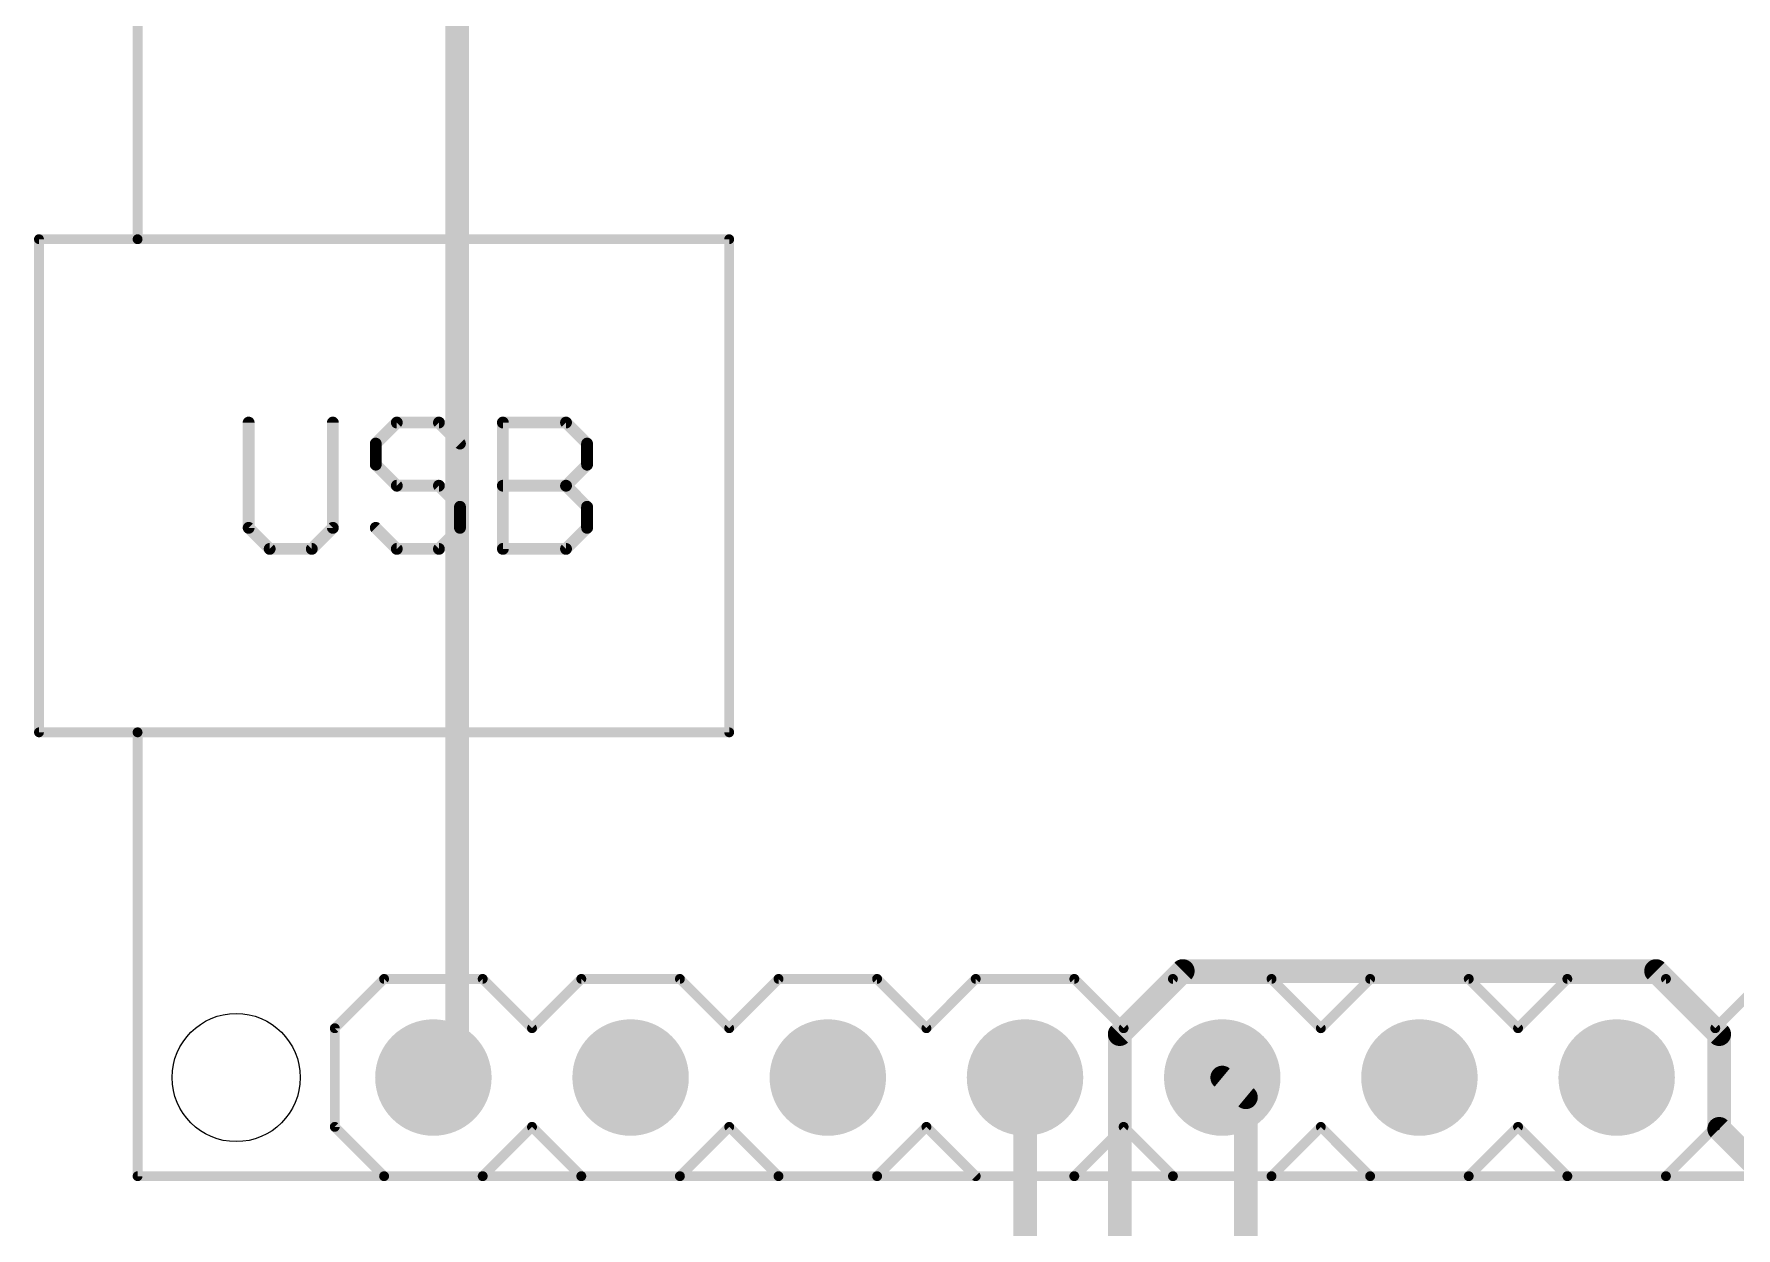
# Model space of a CAD drawing. Extents: x -0.1 to 89, y -0.1 to 64.8.
# Drawn here: x 31.94 to 53.86, y 26.77 to 42.14 of the extents above; entities that cross this region are included whole.
import ezdxf

# ---------------------------------------------------------------- set-up
doc = ezdxf.new("R2010")
doc.units = 0
for name, color, linetype in [('1', 22, 'CONTINUOUS'), ('17', 82, 'CONTINUOUS'), ('20', 7, 'CONTINUOUS'), ('21', 253, 'CONTINUOUS')]:
    doc.layers.add(name, color=color, linetype=linetype)

# ---------------------------------------------------------------- blocks, each defined once
blk = doc.blocks.new('ROUNDP')
at = {"const_width": 0.5}
blk.add_lwpolyline([(0, -0.25, 1), (0, 0.25, 1), (0, -0.25)], format="xyb", dxfattribs=at)

msp = doc.modelspace()

# ---------------------------------------------------------------- linework, layer by layer
at = {"layer": '1', "const_width": 0.3048}
for points in [[(37.3888, 42.672), (37.3888, 28.8544)], [(46.736, 30.0736), (45.9232, 29.2608)], [(52.832, 30.0736), (46.736, 30.0736)], [(53.6448, 29.2608), (52.832, 30.0736)], [(45.9232, 29.2608), (45.9232, 25.6032)], [(53.6448, 28.0416), (53.6448, 29.2608)], [(37.3888, 28.8544), (37.084, 28.702)], [(44.704, 28.448), (44.704, 28.702)], [(47.5488, 28.448), (47.244, 28.702)], [(44.704, 26.0096), (44.704, 28.448)], [(47.5488, 26.0096), (47.5488, 28.448)], [(61.3664, 20.32), (53.6448, 28.0416)]]:
    msp.add_lwpolyline(points, dxfattribs=at)
at = {"layer": '1', "const_width": 0.1524}
for points in [[(46.736, 30.1498, 1), (46.736, 29.9974)], [(46.7899, 30.0197, 1), (46.6821, 30.1275)], [(52.8859, 30.1275, 1), (52.7781, 30.0197)], [(52.832, 29.9974, 1), (52.832, 30.1498)], [(45.9994, 29.2608, 1), (45.847, 29.2608)], [(45.8693, 29.3147, 1), (45.9771, 29.2069)], [(53.721, 29.2608, 1), (53.5686, 29.2608)], [(53.5909, 29.2069, 1), (53.6987, 29.3147)], [(37.4229, 28.7862, 1), (37.3547, 28.9226)], [(37.0499, 28.7702, 1), (37.1181, 28.6338)], [(37.3126, 28.8544, 1), (37.465, 28.8544)], [(44.7802, 28.702, 1), (44.6278, 28.702)], [(47.2928, 28.7605, 1), (47.1952, 28.6435)], [(44.7802, 28.448, 1), (44.6278, 28.448)], [(44.6278, 28.448, 1), (44.7802, 28.448)], [(47.625, 28.448, 1), (47.4726, 28.448)], [(47.5, 28.3895, 1), (47.5976, 28.5065)], [(53.6987, 28.0955, 1), (53.5909, 27.9877)], [(53.5686, 28.0416, 1), (53.721, 28.0416)]]:
    msp.add_lwpolyline(points, format="xyb", dxfattribs=at)
at = {"layer": '20'}
msp.add_circle((34.544, 28.702), 0.8255, dxfattribs=at)
at = {"layer": '21'}
for points, const_width in [([(33.274, 45.212), (33.274, 39.497)], 0.127), ([(33.274, 39.497), (32.004, 39.497)], 0.127), ([(32.004, 39.497), (32.004, 33.147)], 0.127), ([(33.274, 39.497), (40.894, 39.497)], 0.127), ([(40.894, 39.497), (40.894, 33.147)], 0.127), ([(34.7045, 37.1362), (34.7045, 35.7804)], 0.1524), ([(35.7891, 35.7804), (35.7891, 37.1362)], 0.1524), ([(36.6128, 37.1362), (36.3416, 36.865)], 0.1524), ([(37.1551, 37.1362), (36.6128, 37.1362)], 0.1524), ([(37.4263, 36.865), (37.1551, 37.1362)], 0.1524), ([(37.9788, 35.5092), (37.9788, 37.1362)], 0.1524), ([(37.9788, 37.1362), (38.7923, 37.1362)], 0.1524), ([(38.7923, 37.1362), (39.0634, 36.865)], 0.1524), ([(36.3416, 36.865), (36.3416, 36.5939)], 0.1524), ([(39.0634, 36.865), (39.0634, 36.5939)], 0.1524), ([(36.3416, 36.5939), (36.6128, 36.3227)], 0.1524), ([(39.0634, 36.5939), (38.7923, 36.3227)], 0.1524), ([(36.6128, 36.3227), (37.1551, 36.3227)], 0.1524), ([(37.1551, 36.3227), (37.4263, 36.0515)], 0.1524), ([(37.9788, 36.3227), (38.7923, 36.3227)], 0.1524), ([(38.7923, 36.3227), (39.0634, 36.0515)], 0.1524), ([(37.4263, 36.0515), (37.4263, 35.7804)], 0.1524), ([(39.0634, 36.0515), (39.0634, 35.7804)], 0.1524), ([(34.7045, 35.7804), (34.9756, 35.5092)], 0.1524), ([(35.518, 35.5092), (35.7891, 35.7804)], 0.1524), ([(36.6128, 35.5092), (36.3416, 35.7804)], 0.1524), ([(37.4263, 35.7804), (37.1551, 35.5092)], 0.1524), ([(39.0634, 35.7804), (38.7923, 35.5092)], 0.1524), ([(34.9756, 35.5092), (35.518, 35.5092)], 0.1524), ([(37.1551, 35.5092), (36.6128, 35.5092)], 0.1524), ([(38.7923, 35.5092), (37.9788, 35.5092)], 0.1524), ([(32.004, 33.147), (33.274, 33.147)], 0.127), ([(33.274, 33.147), (33.274, 27.432)], 0.127), ([(40.894, 33.147), (33.274, 33.147)], 0.127), ([(36.449, 29.972), (35.814, 29.337)], 0.127), ([(37.719, 29.972), (36.449, 29.972)], 0.127), ([(38.354, 29.337), (37.719, 29.972)], 0.127), ([(38.989, 29.972), (38.354, 29.337)], 0.127), ([(40.259, 29.972), (38.989, 29.972)], 0.127), ([(40.894, 29.337), (40.259, 29.972)], 0.127), ([(41.529, 29.972), (40.894, 29.337)], 0.127), ([(42.799, 29.972), (41.529, 29.972)], 0.127), ([(43.434, 29.337), (42.799, 29.972)], 0.127), ([(44.069, 29.972), (43.434, 29.337)], 0.127), ([(44.069, 29.972), (45.339, 29.972)], 0.127), ([(45.339, 29.972), (45.974, 29.337)], 0.127), ([(45.974, 29.337), (46.609, 29.972)], 0.127), ([(46.609, 29.972), (47.879, 29.972)], 0.127), ([(47.879, 29.972), (48.514, 29.337)], 0.127), ([(48.514, 29.337), (49.149, 29.972)], 0.127), ([(49.149, 29.972), (50.419, 29.972)], 0.127), ([(50.419, 29.972), (51.054, 29.337)], 0.127), ([(51.054, 29.337), (51.689, 29.972)], 0.127), ([(51.689, 29.972), (52.959, 29.972)], 0.127), ([(52.959, 29.972), (53.594, 29.337)], 0.127), ([(53.594, 29.337), (54.229, 29.972)], 0.127), ([(35.814, 29.337), (35.814, 28.067)], 0.127), ([(35.814, 28.067), (36.449, 27.432)], 0.127), ([(37.719, 27.432), (38.354, 28.067)], 0.127), ([(38.354, 28.067), (38.989, 27.432)], 0.127), ([(40.259, 27.432), (40.894, 28.067)], 0.127), ([(40.894, 28.067), (41.529, 27.432)], 0.127), ([(42.799, 27.432), (43.434, 28.067)], 0.127), ([(44.069, 27.432), (43.434, 28.067)], 0.127), ([(45.339, 27.432), (45.974, 28.067)], 0.127), ([(45.974, 28.067), (46.609, 27.432)], 0.127), ([(47.879, 27.432), (48.514, 28.067)], 0.127), ([(48.514, 28.067), (49.149, 27.432)], 0.127), ([(50.419, 27.432), (51.054, 28.067)], 0.127), ([(51.054, 28.067), (51.689, 27.432)], 0.127), ([(52.959, 27.432), (53.594, 28.067)], 0.127), ([(53.594, 28.067), (54.229, 27.432)], 0.127), ([(33.274, 27.432), (36.449, 27.432)], 0.127), ([(36.449, 27.432), (37.719, 27.432)], 0.127), ([(37.719, 27.432), (38.989, 27.432)], 0.127), ([(38.989, 27.432), (40.259, 27.432)], 0.127), ([(40.259, 27.432), (41.529, 27.432)], 0.127), ([(41.529, 27.432), (42.799, 27.432)], 0.127), ([(42.799, 27.432), (45.339, 27.432)], 0.127), ([(45.339, 27.432), (46.609, 27.432)], 0.127), ([(46.609, 27.432), (47.879, 27.432)], 0.127), ([(47.879, 27.432), (49.149, 27.432)], 0.127), ([(49.149, 27.432), (50.419, 27.432)], 0.127), ([(50.419, 27.432), (51.689, 27.432)], 0.127), ([(51.689, 27.432), (52.959, 27.432)], 0.127), ([(52.959, 27.432), (54.229, 27.432)], 0.127)]:
    msp.add_lwpolyline(points, dxfattribs=dict(at, const_width=const_width))
for points, const_width in [([(32.004, 39.5288, 1), (32.004, 39.4652)], 0.0635), ([(32.0358, 39.497, 1), (31.9723, 39.497)], 0.0635), ([(33.2422, 39.497, 1), (33.3058, 39.497)], 0.0635), ([(33.274, 39.5288, 1), (33.274, 39.4652)], 0.0635), ([(33.274, 39.4652, 1), (33.274, 39.5288)], 0.0635), ([(40.9258, 39.497, 1), (40.8623, 39.497)], 0.0635), ([(40.894, 39.4652, 1), (40.894, 39.5288)], 0.0635), ([(34.7426, 37.1362, 1), (34.6664, 37.1362)], 0.0762), ([(35.8272, 37.1362, 1), (35.751, 37.1362)], 0.0762), ([(36.6128, 37.1743, 1), (36.6128, 37.0981)], 0.0762), ([(36.6397, 37.1092, 1), (36.5858, 37.1631)], 0.0762), ([(37.1821, 37.1631, 1), (37.1282, 37.1092)], 0.0762), ([(37.1551, 37.0981, 1), (37.1551, 37.1743)], 0.0762), ([(38.0169, 37.1362, 1), (37.9407, 37.1362)], 0.0762), ([(37.9788, 37.1743, 1), (37.9788, 37.0981)], 0.0762), ([(38.8192, 37.1631, 1), (38.7653, 37.1092)], 0.0762), ([(38.7923, 37.0981, 1), (38.7923, 37.1743)], 0.0762), ([(36.3797, 36.865, 1), (36.3035, 36.865)], 0.0762), ([(36.3147, 36.892, 1), (36.3686, 36.8381)], 0.0762), ([(37.3993, 36.8381, 1), (37.4532, 36.892)], 0.0762), ([(39.1015, 36.865, 1), (39.0253, 36.865)], 0.0762), ([(39.0365, 36.8381, 1), (39.0904, 36.892)], 0.0762), ([(36.3686, 36.6208, 1), (36.3147, 36.5669)], 0.0762), ([(36.3035, 36.5939, 1), (36.3797, 36.5939)], 0.0762), ([(39.0253, 36.5939, 1), (39.1015, 36.5939)], 0.0762), ([(39.0904, 36.5669, 1), (39.0365, 36.6208)], 0.0762), ([(36.6128, 36.3608, 1), (36.6128, 36.2846)], 0.0762), ([(36.5858, 36.2958, 1), (36.6397, 36.3496)], 0.0762), ([(37.1821, 36.3496, 1), (37.1282, 36.2958)], 0.0762), ([(37.1551, 36.2846, 1), (37.1551, 36.3608)], 0.0762), ([(37.9788, 36.3608, 1), (37.9788, 36.2846)], 0.0762), ([(38.8192, 36.3496, 1), (38.7653, 36.2958)], 0.0762), ([(38.7653, 36.3496, 1), (38.8192, 36.2958)], 0.0762), ([(38.7923, 36.2846, 1), (38.7923, 36.3608)], 0.0762), ([(37.4644, 36.0515, 1), (37.3882, 36.0515)], 0.0762), ([(37.3993, 36.0246, 1), (37.4532, 36.0785)], 0.0762), ([(39.1015, 36.0515, 1), (39.0253, 36.0515)], 0.0762), ([(39.0365, 36.0246, 1), (39.0904, 36.0785)], 0.0762), ([(34.7314, 35.8073, 1), (34.6775, 35.7534)], 0.0762), ([(34.6664, 35.7804, 1), (34.7426, 35.7804)], 0.0762), ([(35.751, 35.7804, 1), (35.8272, 35.7804)], 0.0762), ([(35.8161, 35.7534, 1), (35.7622, 35.8073)], 0.0762), ([(36.3686, 35.8073, 1), (36.3147, 35.7534)], 0.0762), ([(37.3882, 35.7804, 1), (37.4644, 35.7804)], 0.0762), ([(37.4532, 35.7534, 1), (37.3993, 35.8073)], 0.0762), ([(39.0253, 35.7804, 1), (39.1015, 35.7804)], 0.0762), ([(39.0904, 35.7534, 1), (39.0365, 35.8073)], 0.0762), ([(34.9756, 35.5473, 1), (34.9756, 35.4711)], 0.0762), ([(34.9487, 35.4823, 1), (35.0026, 35.5361)], 0.0762), ([(35.491, 35.5361, 1), (35.5449, 35.4823)], 0.0762), ([(35.518, 35.4711, 1), (35.518, 35.5473)], 0.0762), ([(36.6128, 35.5473, 1), (36.6128, 35.4711)], 0.0762), ([(36.5858, 35.4823, 1), (36.6397, 35.5361)], 0.0762), ([(37.1282, 35.5361, 1), (37.1821, 35.4823)], 0.0762), ([(37.1551, 35.4711, 1), (37.1551, 35.5473)], 0.0762), ([(37.9788, 35.5473, 1), (37.9788, 35.4711)], 0.0762), ([(37.9407, 35.5092, 1), (38.0169, 35.5092)], 0.0762), ([(38.7653, 35.5361, 1), (38.8192, 35.4823)], 0.0762), ([(38.7923, 35.4711, 1), (38.7923, 35.5473)], 0.0762), ([(32.004, 33.1788, 1), (32.004, 33.1152)], 0.0635), ([(31.9723, 33.147, 1), (32.0358, 33.147)], 0.0635), ([(33.274, 33.1788, 1), (33.274, 33.1152)], 0.0635), ([(33.3058, 33.147, 1), (33.2422, 33.147)], 0.0635), ([(33.274, 33.1152, 1), (33.274, 33.1788)], 0.0635), ([(40.8623, 33.147, 1), (40.9258, 33.147)], 0.0635), ([(40.894, 33.1152, 1), (40.894, 33.1788)], 0.0635), ([(36.449, 30.0038, 1), (36.449, 29.9403)], 0.0635), ([(36.4715, 29.9495, 1), (36.4265, 29.9945)], 0.0635), ([(37.7415, 29.9945, 1), (37.6965, 29.9495)], 0.0635), ([(37.719, 29.9403, 1), (37.719, 30.0038)], 0.0635), ([(38.989, 30.0038, 1), (38.989, 29.9403)], 0.0635), ([(39.0115, 29.9495, 1), (38.9665, 29.9945)], 0.0635), ([(40.2815, 29.9945, 1), (40.2365, 29.9495)], 0.0635), ([(40.259, 29.9403, 1), (40.259, 30.0038)], 0.0635), ([(41.529, 30.0038, 1), (41.529, 29.9403)], 0.0635), ([(41.5515, 29.9495, 1), (41.5065, 29.9945)], 0.0635), ([(42.8215, 29.9945, 1), (42.7765, 29.9495)], 0.0635), ([(42.799, 29.9403, 1), (42.799, 30.0038)], 0.0635), ([(44.069, 30.0038, 1), (44.069, 29.9403)], 0.0635), ([(44.0915, 29.9495, 1), (44.0465, 29.9945)], 0.0635), ([(45.3615, 29.9945, 1), (45.3165, 29.9495)], 0.0635), ([(45.339, 29.9403, 1), (45.339, 30.0038)], 0.0635), ([(46.609, 30.0038, 1), (46.609, 29.9403)], 0.0635), ([(46.6315, 29.9495, 1), (46.5865, 29.9945)], 0.0635), ([(47.9015, 29.9945, 1), (47.8565, 29.9495)], 0.0635), ([(47.879, 29.9403, 1), (47.879, 30.0038)], 0.0635), ([(49.149, 30.0038, 1), (49.149, 29.9403)], 0.0635), ([(49.1715, 29.9495, 1), (49.1265, 29.9945)], 0.0635), ([(50.4415, 29.9945, 1), (50.3965, 29.9495)], 0.0635), ([(50.419, 29.9403, 1), (50.419, 30.0038)], 0.0635), ([(51.689, 30.0038, 1), (51.689, 29.9403)], 0.0635), ([(51.7115, 29.9495, 1), (51.6665, 29.9945)], 0.0635), ([(52.9815, 29.9945, 1), (52.9365, 29.9495)], 0.0635), ([(52.959, 29.9403, 1), (52.959, 30.0038)], 0.0635), ([(35.7915, 29.3595, 1), (35.8365, 29.3145)], 0.0635), ([(35.8458, 29.337, 1), (35.7822, 29.337)], 0.0635), ([(38.3315, 29.3595, 1), (38.3765, 29.3145)], 0.0635), ([(38.3315, 29.3145, 1), (38.3765, 29.3595)], 0.0635), ([(40.8715, 29.3595, 1), (40.9165, 29.3145)], 0.0635), ([(40.8715, 29.3145, 1), (40.9165, 29.3595)], 0.0635), ([(43.4115, 29.3595, 1), (43.4565, 29.3145)], 0.0635), ([(43.4115, 29.3145, 1), (43.4565, 29.3595)], 0.0635), ([(45.9515, 29.3595, 1), (45.9965, 29.3145)], 0.0635), ([(45.9515, 29.3145, 1), (45.9965, 29.3595)], 0.0635), ([(48.4915, 29.3595, 1), (48.5365, 29.3145)], 0.0635), ([(48.4915, 29.3145, 1), (48.5365, 29.3595)], 0.0635), ([(51.0315, 29.3595, 1), (51.0765, 29.3145)], 0.0635), ([(51.0315, 29.3145, 1), (51.0765, 29.3595)], 0.0635), ([(53.5715, 29.3595, 1), (53.6165, 29.3145)], 0.0635), ([(53.5715, 29.3145, 1), (53.6165, 29.3595)], 0.0635), ([(35.8365, 28.0895, 1), (35.7915, 28.0445)], 0.0635), ([(35.7822, 28.067, 1), (35.8458, 28.067)], 0.0635), ([(38.3765, 28.0895, 1), (38.3315, 28.0445)], 0.0635), ([(38.3765, 28.0445, 1), (38.3315, 28.0895)], 0.0635), ([(40.9165, 28.0895, 1), (40.8715, 28.0445)], 0.0635), ([(40.9165, 28.0445, 1), (40.8715, 28.0895)], 0.0635), ([(43.4565, 28.0895, 1), (43.4115, 28.0445)], 0.0635), ([(43.4565, 28.0445, 1), (43.4115, 28.0895)], 0.0635), ([(45.9965, 28.0895, 1), (45.9515, 28.0445)], 0.0635), ([(45.9965, 28.0445, 1), (45.9515, 28.0895)], 0.0635), ([(48.5365, 28.0895, 1), (48.4915, 28.0445)], 0.0635), ([(48.5365, 28.0445, 1), (48.4915, 28.0895)], 0.0635), ([(51.0765, 28.0895, 1), (51.0315, 28.0445)], 0.0635), ([(51.0765, 28.0445, 1), (51.0315, 28.0895)], 0.0635), ([(53.6165, 28.0895, 1), (53.5715, 28.0445)], 0.0635), ([(53.6165, 28.0445, 1), (53.5715, 28.0895)], 0.0635), ([(33.2422, 27.432, 1), (33.3058, 27.432)], 0.0635), ([(33.274, 27.4638, 1), (33.274, 27.4003)], 0.0635), ([(36.449, 27.4638, 1), (36.449, 27.4003)], 0.0635), ([(36.4265, 27.4095, 1), (36.4715, 27.4545)], 0.0635), ([(36.449, 27.4003, 1), (36.449, 27.4638)], 0.0635), ([(37.6965, 27.4545, 1), (37.7415, 27.4095)], 0.0635), ([(37.719, 27.4638, 1), (37.719, 27.4003)], 0.0635), ([(37.719, 27.4003, 1), (37.719, 27.4638)], 0.0635), ([(38.989, 27.4638, 1), (38.989, 27.4003)], 0.0635), ([(38.9665, 27.4095, 1), (39.0115, 27.4545)], 0.0635), ([(38.989, 27.4003, 1), (38.989, 27.4638)], 0.0635), ([(40.2365, 27.4545, 1), (40.2815, 27.4095)], 0.0635), ([(40.259, 27.4638, 1), (40.259, 27.4003)], 0.0635), ([(40.259, 27.4003, 1), (40.259, 27.4638)], 0.0635), ([(41.529, 27.4638, 1), (41.529, 27.4003)], 0.0635), ([(41.5065, 27.4095, 1), (41.5515, 27.4545)], 0.0635), ([(41.529, 27.4003, 1), (41.529, 27.4638)], 0.0635), ([(42.7765, 27.4545, 1), (42.8215, 27.4095)], 0.0635), ([(42.799, 27.4638, 1), (42.799, 27.4003)], 0.0635), ([(42.799, 27.4003, 1), (42.799, 27.4638)], 0.0635), ([(44.0465, 27.4095, 1), (44.0915, 27.4545)], 0.0635), ([(45.3165, 27.4545, 1), (45.3615, 27.4095)], 0.0635), ([(45.339, 27.4638, 1), (45.339, 27.4003)], 0.0635), ([(45.339, 27.4003, 1), (45.339, 27.4638)], 0.0635), ([(46.609, 27.4638, 1), (46.609, 27.4003)], 0.0635), ([(46.5865, 27.4095, 1), (46.6315, 27.4545)], 0.0635), ([(46.609, 27.4003, 1), (46.609, 27.4638)], 0.0635), ([(47.8565, 27.4545, 1), (47.9015, 27.4095)], 0.0635), ([(47.879, 27.4638, 1), (47.879, 27.4003)], 0.0635), ([(47.879, 27.4003, 1), (47.879, 27.4638)], 0.0635), ([(49.149, 27.4638, 1), (49.149, 27.4003)], 0.0635), ([(49.1265, 27.4095, 1), (49.1715, 27.4545)], 0.0635), ([(49.149, 27.4003, 1), (49.149, 27.4638)], 0.0635), ([(50.3965, 27.4545, 1), (50.4415, 27.4095)], 0.0635), ([(50.419, 27.4638, 1), (50.419, 27.4003)], 0.0635), ([(50.419, 27.4003, 1), (50.419, 27.4638)], 0.0635), ([(51.689, 27.4638, 1), (51.689, 27.4003)], 0.0635), ([(51.6665, 27.4095, 1), (51.7115, 27.4545)], 0.0635), ([(51.689, 27.4003, 1), (51.689, 27.4638)], 0.0635), ([(52.9365, 27.4545, 1), (52.9815, 27.4095)], 0.0635), ([(52.959, 27.4638, 1), (52.959, 27.4003)], 0.0635), ([(52.959, 27.4003, 1), (52.959, 27.4638)], 0.0635)]:
    msp.add_lwpolyline(points, format="xyb", dxfattribs=dict(at, const_width=const_width))

# ---------------------------------------------------------------- block references
at = {"layer": '17', "xscale": 1.5, "yscale": 1.5}
for p in [(37.084, 28.702), (37.084, 28.702), (39.624, 28.702), (39.624, 28.702), (42.164, 28.702), (42.164, 28.702), (44.704, 28.702), (44.704, 28.702), (47.244, 28.702), (47.244, 28.702), (49.784, 28.702), (49.784, 28.702), (52.324, 28.702), (52.324, 28.702)]:
    msp.add_blockref('ROUNDP', p, dxfattribs=at)

doc.saveas('drawing.dxf')
